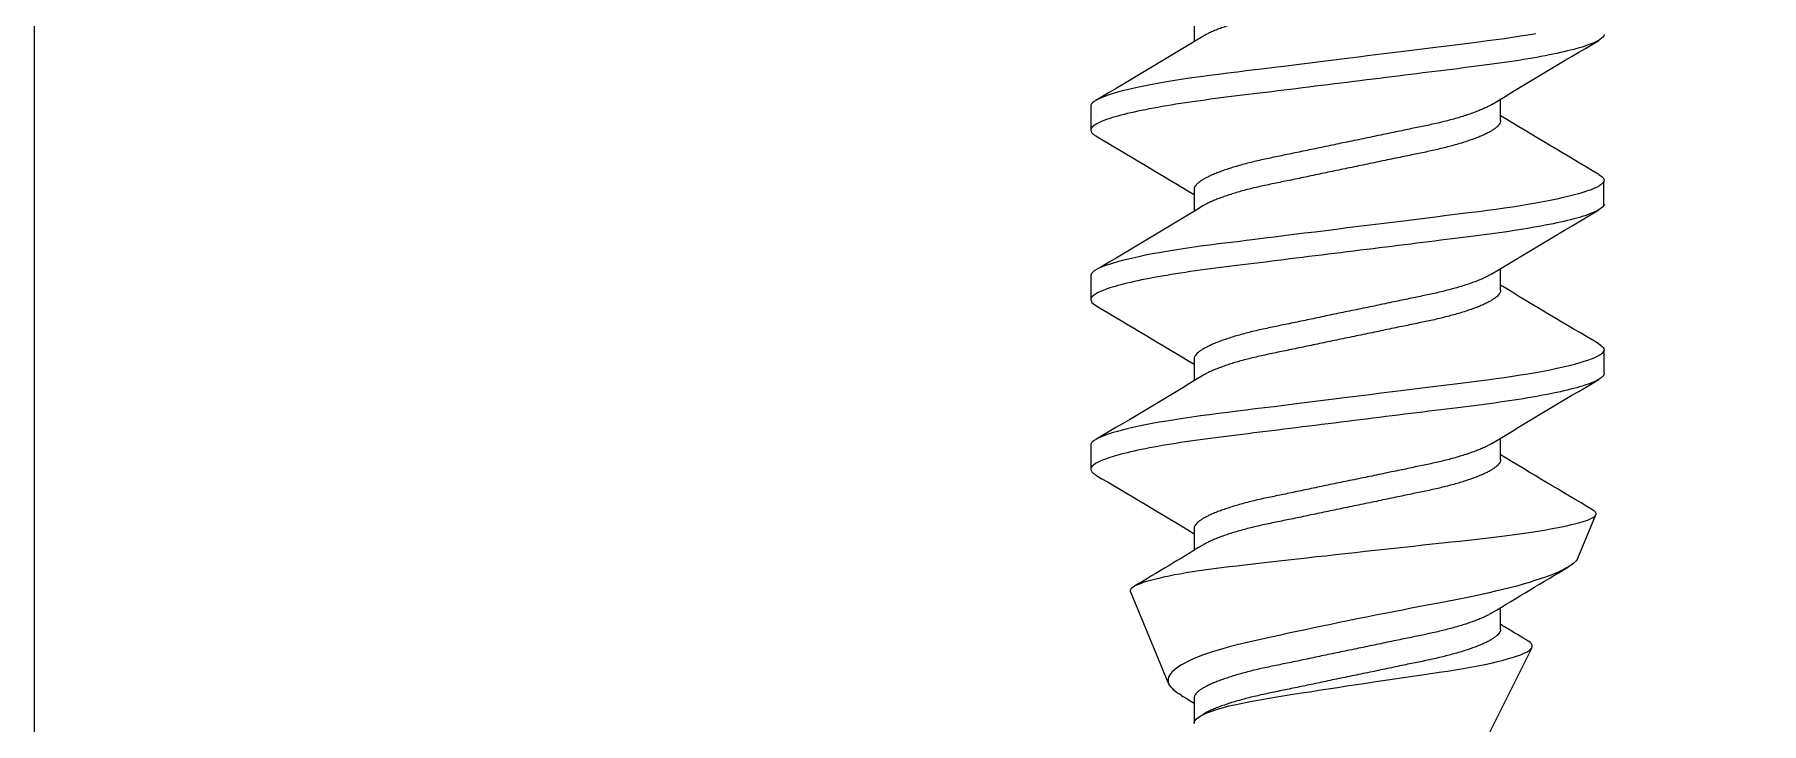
# Model space of a CAD drawing. Header units: inches. Extents: x 129892 to 140765, y 18172 to 24435.
# Drawn here: x 133933.89 to 133948.36, y 22518.6 to 22524.37 of the extents above; entities that cross this region are included whole.
import ezdxf

# ---------------------------------------------------------------- set-up
doc = ezdxf.new("R2010")
doc.units = ezdxf.units.IN
doc.header["$MEASUREMENT"] = 0

# ---------------------------------------------------------------- blocks, each defined once
blk = doc.blocks.new('A$C105D4D3B')
at = {"color": 251, "linetype": 'Continuous', "lineweight": 15}
for p, q in [((5.338, 8.238), (5.338, 8.058)), ((2.769, 7.398), (2.769, 7.578)), ((6.204, 7.518), (6.204, 7.318)), ((1.905, 6.688), (1.905, 6.888)), ((5.338, 6.818), (5.338, 6.638)), ((2.769, 5.978), (2.769, 6.158)), ((6.204, 6.098), (6.204, 5.898)), ((1.903, 5.278), (1.903, 5.478)), ((5.338, 5.398), (5.338, 5.218)), ((2.769, 4.558), (2.769, 4.738)), ((6.204, 4.678), (6.204, 4.478)), ((2.122, 3.731), (1.971, 4.096)), ((5.338, 3.978), (5.338, 3.797)), ((5.87, 3.451), (5.551, 2.68)), ((2.769, 3.138), (2.769, 3.318)), ((4.003, 0), (2.505, 2.985)), ((5.338, 2.558), (5.338, 2.348))]:
    blk.add_line(p, q, dxfattribs=at)
for points in [[(2.475, 8.125), (2.54, 8.114), (2.604, 8.104), (2.671, 8.093), (2.738, 8.083), (2.808, 8.073), (2.879, 8.064), (2.951, 8.054), (3.038, 8.044), (3.128, 8.032), (3.221, 8.021), (3.316, 8.009), (3.404, 7.998), (3.493, 7.987), (3.584, 7.976), (3.676, 7.964), (3.77, 7.953), (3.864, 7.941), (3.959, 7.929), (4.054, 7.918), (4.144, 7.906), (4.234, 7.895), (4.324, 7.884), (4.413, 7.873), (4.501, 7.862), (4.587, 7.851), (4.668, 7.841), (4.747, 7.832), (4.825, 7.822), (4.901, 7.813), (4.975, 7.803), (5.056, 7.793), (5.134, 7.784), (5.21, 7.774), (5.285, 7.764), (5.358, 7.754), (5.43, 7.743), (5.5, 7.732), (5.567, 7.721), (5.629, 7.71), (5.689, 7.7), (5.746, 7.689), (5.8, 7.677), (5.851, 7.666), (5.899, 7.655), (5.941, 7.645), (5.98, 7.634), (6.017, 7.624), (6.05, 7.613), (6.08, 7.603), (6.109, 7.591), (6.135, 7.58), (6.156, 7.569), (6.174, 7.558), (6.187, 7.548), (6.197, 7.537), (6.202, 7.527), (6.204, 7.518), (6.204, 7.518)], [(1.947, 6.946), (1.934, 6.938), (1.92, 6.928), (1.911, 6.917), (1.905, 6.907), (1.903, 6.898), (1.905, 6.888), (1.91, 6.879), (1.919, 6.869), (1.931, 6.859), (1.947, 6.849), (1.966, 6.838), (1.988, 6.828), (2.012, 6.818), (2.041, 6.808), (2.072, 6.798), (2.106, 6.787), (2.149, 6.775), (2.194, 6.764), (2.244, 6.752), (2.297, 6.74), (2.353, 6.728), (2.413, 6.717), (2.475, 6.705), (2.54, 6.694), (2.604, 6.684), (2.671, 6.673), (2.738, 6.663), (2.808, 6.653), (2.879, 6.644), (2.951, 6.634), (3.038, 6.624), (3.128, 6.612), (3.221, 6.601), (3.316, 6.589), (3.404, 6.578), (3.493, 6.567), (3.584, 6.556), (3.676, 6.544), (3.77, 6.533), (3.864, 6.521), (3.959, 6.509), (4.054, 6.498), (4.144, 6.486), (4.234, 6.475), (4.324, 6.464), (4.413, 6.453), (4.501, 6.442), (4.587, 6.431), (4.668, 6.421), (4.747, 6.412), (4.825, 6.402), (4.901, 6.393), (4.975, 6.383), (5.056, 6.373), (5.134, 6.364), (5.21, 6.354), (5.285, 6.344), (5.358, 6.334), (5.43, 6.323), (5.5, 6.312), (5.567, 6.301), (5.629, 6.29), (5.689, 6.28), (5.746, 6.269), (5.8, 6.257), (5.851, 6.246), (5.899, 6.235), (5.941, 6.225), (5.98, 6.214), (6.017, 6.204), (6.05, 6.193), (6.08, 6.183), (6.109, 6.171), (6.135, 6.16), (6.156, 6.149), (6.174, 6.138), (6.187, 6.128), (6.197, 6.117), (6.202, 6.107), (6.204, 6.098), (6.204, 6.098)], [(1.947, 5.526), (1.934, 5.518), (1.92, 5.508), (1.911, 5.497), (1.905, 5.487), (1.903, 5.478), (1.905, 5.468), (1.91, 5.459), (1.919, 5.449), (1.931, 5.439), (1.947, 5.429), (1.966, 5.418), (1.988, 5.408), (2.012, 5.398), (2.041, 5.388), (2.072, 5.378), (2.106, 5.367), (2.149, 5.355), (2.194, 5.344), (2.244, 5.332), (2.297, 5.32), (2.353, 5.308), (2.413, 5.297), (2.475, 5.285), (2.54, 5.274), (2.604, 5.264), (2.671, 5.253), (2.738, 5.243), (2.808, 5.233), (2.879, 5.224), (2.951, 5.214), (3.038, 5.204), (3.128, 5.192), (3.221, 5.181), (3.316, 5.169), (3.404, 5.158), (3.493, 5.147), (3.584, 5.136), (3.676, 5.124), (3.77, 5.113), (3.864, 5.101), (3.959, 5.089), (4.054, 5.078), (4.144, 5.066), (4.234, 5.055), (4.324, 5.044), (4.413, 5.033), (4.501, 5.022), (4.587, 5.011), (4.668, 5.001), (4.747, 4.992), (4.825, 4.982), (4.901, 4.973), (4.975, 4.963), (5.056, 4.953), (5.134, 4.944), (5.21, 4.934), (5.285, 4.924), (5.358, 4.914), (5.43, 4.903), (5.5, 4.892), (5.567, 4.881), (5.629, 4.87), (5.689, 4.86), (5.746, 4.849), (5.8, 4.837), (5.851, 4.826), (5.899, 4.815), (5.941, 4.805), (5.98, 4.794), (6.017, 4.784), (6.05, 4.773), (6.08, 4.763), (6.109, 4.751), (6.135, 4.74), (6.156, 4.729), (6.174, 4.718), (6.187, 4.708), (6.197, 4.697), (6.202, 4.687), (6.204, 4.678), (6.204, 4.678)], [(5.87, 3.451), (5.871, 3.46), (5.868, 3.47), (5.861, 3.48), (5.848, 3.491), (5.831, 3.502), (5.808, 3.512), (5.787, 3.521), (5.762, 3.53), (5.734, 3.539), (5.704, 3.548), (5.669, 3.557), (5.631, 3.566), (5.591, 3.576), (5.547, 3.585), (5.502, 3.594), (5.454, 3.602), (5.403, 3.611), (5.35, 3.62), (5.294, 3.628), (5.235, 3.637), (5.173, 3.645), (5.109, 3.654), (5.046, 3.661), (4.98, 3.669), (4.913, 3.677), (4.844, 3.685), (4.773, 3.693), (4.7, 3.701), (4.625, 3.71), (4.549, 3.718), (4.472, 3.727), (4.394, 3.736), (4.315, 3.745), (4.235, 3.753), (4.153, 3.763), (4.071, 3.772), (3.988, 3.781), (3.905, 3.79), (3.823, 3.799), (3.743, 3.808), (3.662, 3.816), (3.581, 3.825), (3.5, 3.834), (3.419, 3.843), (3.339, 3.851), (3.26, 3.86), (3.185, 3.868), (3.111, 3.875), (3.038, 3.883), (2.967, 3.891), (2.896, 3.899), (2.827, 3.907), (2.76, 3.916), (2.695, 3.924), (2.632, 3.933), (2.571, 3.941), (2.513, 3.95), (2.457, 3.959), (2.403, 3.968), (2.351, 3.977), (2.303, 3.986), (2.257, 3.995), (2.215, 4.004), (2.176, 4.013), (2.14, 4.022), (2.107, 4.031), (2.078, 4.039), (2.051, 4.048), (2.028, 4.057), (2.009, 4.066), (1.994, 4.074), (1.983, 4.082), (1.975, 4.09), (1.97, 4.097), (1.969, 4.105), (1.972, 4.113), (1.978, 4.122), (1.988, 4.13), (1.999, 4.137)], [(2.122, 3.732), (2.127, 3.721), (2.138, 3.707), (2.152, 3.693), (2.171, 3.678), (2.192, 3.664), (2.216, 3.65), (2.244, 3.635), (2.276, 3.62), (2.311, 3.605), (2.35, 3.59), (2.392, 3.574), (2.437, 3.558), (2.482, 3.544), (2.53, 3.529), (2.581, 3.514), (2.634, 3.499), (2.691, 3.484), (2.75, 3.47), (2.812, 3.455), (2.876, 3.44), (2.94, 3.426), (3.006, 3.412), (3.074, 3.398), (3.144, 3.384), (3.216, 3.37), (3.291, 3.356), (3.367, 3.342), (3.445, 3.327), (3.518, 3.313), (3.591, 3.298), (3.665, 3.284), (3.74, 3.269), (3.817, 3.254), (3.894, 3.238), (3.972, 3.223), (4.05, 3.207), (4.121, 3.192), (4.192, 3.177), (4.264, 3.163), (4.334, 3.148), (4.405, 3.133), (4.476, 3.118), (4.546, 3.103), (4.614, 3.088), (4.68, 3.074), (4.743, 3.06), (4.806, 3.046), (4.868, 3.032), (4.928, 3.018), (4.987, 3.004), (5.044, 2.989), (5.098, 2.974), (5.146, 2.96), (5.191, 2.946), (5.234, 2.931), (5.275, 2.916), (5.315, 2.901), (5.351, 2.885), (5.385, 2.87), (5.416, 2.854), (5.442, 2.839), (5.466, 2.824), (5.487, 2.809), (5.505, 2.795), (5.521, 2.779), (5.534, 2.764), (5.544, 2.749), (5.551, 2.735), (5.555, 2.721), (5.556, 2.707), (5.555, 2.693), (5.551, 2.68)], [(5.337, 2.348), (5.336, 2.359), (5.331, 2.371), (5.321, 2.383), (5.307, 2.396), (5.287, 2.408), (5.264, 2.421), (5.237, 2.433), (5.207, 2.445), (5.173, 2.457), (5.134, 2.469), (5.092, 2.482), (5.046, 2.494), (4.998, 2.505), (4.947, 2.516), (4.892, 2.527), (4.834, 2.538), (4.772, 2.549), (4.708, 2.56), (4.644, 2.57), (4.578, 2.581), (4.51, 2.592), (4.439, 2.603), (4.366, 2.614), (4.292, 2.626), (4.215, 2.638), (4.137, 2.65), (4.058, 2.662), (3.977, 2.674), (3.896, 2.686), (3.815, 2.698), (3.737, 2.71), (3.659, 2.721), (3.582, 2.733), (3.504, 2.744), (3.428, 2.755), (3.353, 2.766), (3.283, 2.776), (3.215, 2.786), (3.149, 2.797), (3.083, 2.808), (3.021, 2.819), (2.961, 2.831), (2.903, 2.842), (2.848, 2.854), (2.796, 2.866), (2.747, 2.879), (2.703, 2.891), (2.662, 2.903), (2.627, 2.915), (2.595, 2.926), (2.569, 2.938), (2.546, 2.949), (2.528, 2.961), (2.515, 2.972), (2.507, 2.982), (2.504, 2.992), (2.505, 3.003), (2.51, 3.014), (2.521, 3.025), (2.536, 3.036), (2.543, 3.04)], [(2.543, 3.041), (2.556, 3.048), (2.581, 3.063), (2.605, 3.078), (2.628, 3.092), (2.649, 3.104), (2.673, 3.119), (2.683, 3.125), (2.695, 3.132), (2.707, 3.139), (2.72, 3.147), (2.732, 3.155), (2.742, 3.161), (2.748, 3.164), (2.753, 3.167), (2.76, 3.172), (2.77, 3.178), (2.769, 3.177)]]:
    blk.add_lwpolyline(points, dxfattribs=at)
for centre, radius, start, end in [((-30.887, -47.865), 64.858, 58.66434, 59.58679), ((38.358, 62.436), 63.619, 238.65536, 239.59576), ((-33.076, 66.57), 69.149, 300.4299, 301.22378), ((41.603, -53.058), 69.967, 120.43448, 121.21919), ((38.358, 61.016), 63.619, 238.65536, 239.59576), ((-30.887, -49.285), 64.858, 58.66434, 59.58679), ((-33.489, 65.842), 69.954, 300.43451, 301.21926), ((41.603, -54.478), 69.967, 120.43448, 121.21919), ((-31.034, -50.951), 65.145, 58.66637, 59.58475), ((39.14, 60.903), 65.142, 238.66632, 239.58486), ((-32.652, 63.031), 68.331, 300.47088, 301.22386), ((41.603, -55.898), 69.967, 120.43448, 121.21919), ((31.825, 47.347), 50.972, 238.5953, 239.3464), ((-25.041, -42.422), 53.531, 58.6077, 59.4082), ((5.323, 2.821), 0.267, 297.0372, 328.292), ((25.029, -29.83), 37.87, 121.1414, 121.3298)]:
    blk.add_arc(centre, radius, start, end, dxfattribs=at)
for points, knots in [([(2.769, 8.818), (2.77, 8.813), (2.771, 8.805), (2.776, 8.792), (2.785, 8.779), (2.799, 8.765), (2.816, 8.751), (2.837, 8.737), (2.861, 8.722), (2.891, 8.707), (2.924, 8.691), (2.962, 8.676), (3.004, 8.66), (3.049, 8.644), (3.098, 8.629), (3.148, 8.614), (3.201, 8.6), (3.254, 8.586), (3.31, 8.573), (3.367, 8.56), (3.425, 8.548), (3.486, 8.536), (3.549, 8.523), (3.614, 8.509), (3.683, 8.495), (3.755, 8.48), (3.828, 8.464), (3.903, 8.449), (3.978, 8.433), (4.053, 8.418), (4.126, 8.403), (4.198, 8.388), (4.269, 8.373), (4.339, 8.358), (4.408, 8.344), (4.475, 8.33), (4.541, 8.316), (4.605, 8.303), (4.668, 8.29), (4.73, 8.277), (4.79, 8.264), (4.848, 8.25), (4.904, 8.236), (4.958, 8.221), (5.008, 8.207), (5.054, 8.192), (5.098, 8.177), (5.138, 8.162), (5.175, 8.147), (5.209, 8.132), (5.238, 8.117), (5.257, 8.107), (5.264, 8.102), (5.265, 8.102)], [0, 0, 0, 0, 0.018809, 0.037876, 0.057178, 0.076688, 0.096379, 0.116219, 0.136178, 0.156223, 0.177278, 0.198351, 0.219402, 0.240393, 0.261284, 0.282037, 0.301688, 0.321151, 0.340399, 0.359407, 0.378167, 0.39704, 0.416165, 0.435519, 0.45601, 0.47669, 0.497523, 0.518473, 0.539501, 0.560569, 0.58068, 0.600757, 0.620765, 0.640672, 0.660445, 0.680053, 0.699467, 0.718661, 0.738503, 0.758141, 0.77801, 0.798146, 0.81852, 0.839101, 0.858909, 0.878842, 0.89887, 0.918958, 0.939072, 0.959178, 0.979242, 0.999229, 1, 1, 1, 1]), ([(1.903, 8.118), (1.903, 8.089), (1.956, 8.055), (2.174, 7.985), (2.339, 7.948), (2.641, 7.897), (2.75, 7.881), (2.977, 7.851), (3.095, 7.836), (3.479, 7.789), (3.766, 7.753), (4.342, 7.682), (4.629, 7.646), (5.012, 7.599), (5.13, 7.585), (5.358, 7.554), (5.467, 7.538), (5.768, 7.487), (5.934, 7.451), (6.152, 7.38), (6.204, 7.346), (6.204, 7.318)], [0, 0, 0, 0, 0.125, 0.125, 0.25, 0.25, 0.3125, 0.3125, 0.375, 0.375, 0.5, 0.5, 0.625, 0.625, 0.6875, 0.6875, 0.75, 0.75, 0.875, 0.875, 1, 1, 1, 1]), ([(2.843, 7.533), (2.849, 7.529), (2.863, 7.521), (2.891, 7.507), (2.924, 7.491), (2.962, 7.476), (3.004, 7.46), (3.049, 7.444), (3.098, 7.429), (3.148, 7.414), (3.201, 7.4), (3.254, 7.386), (3.31, 7.373), (3.367, 7.36), (3.425, 7.348), (3.486, 7.336), (3.549, 7.323), (3.614, 7.309), (3.683, 7.295), (3.755, 7.28), (3.828, 7.264), (3.903, 7.249), (3.978, 7.233), (4.053, 7.218), (4.126, 7.203), (4.198, 7.188), (4.269, 7.173), (4.339, 7.158), (4.408, 7.144), (4.475, 7.13), (4.541, 7.116), (4.605, 7.103), (4.668, 7.09), (4.73, 7.077), (4.79, 7.064), (4.848, 7.05), (4.904, 7.036), (4.958, 7.021), (5.008, 7.007), (5.054, 6.992), (5.098, 6.977), (5.138, 6.962), (5.175, 6.947), (5.209, 6.932), (5.238, 6.917), (5.265, 6.903), (5.288, 6.888), (5.306, 6.873), (5.321, 6.858), (5.331, 6.844), (5.337, 6.831), (5.338, 6.822), (5.338, 6.818)], [0, 0, 0, 0, 0.015022, 0.035067, 0.056123, 0.077196, 0.098247, 0.119238, 0.140129, 0.160884, 0.180534, 0.199997, 0.219246, 0.238254, 0.257015, 0.275888, 0.295014, 0.314368, 0.334859, 0.35554, 0.376373, 0.397323, 0.418352, 0.43942, 0.459532, 0.479609, 0.499618, 0.519525, 0.539298, 0.558906, 0.578321, 0.597515, 0.617358, 0.636996, 0.656865, 0.677001, 0.697376, 0.717957, 0.737765, 0.757699, 0.777727, 0.797816, 0.81793, 0.838037, 0.858101, 0.878088, 0.898909, 0.919573, 0.940046, 0.960295, 0.980289, 1, 1, 1, 1]), ([(2.769, 7.398), (2.77, 7.393), (2.771, 7.385), (2.776, 7.372), (2.785, 7.359), (2.799, 7.345), (2.816, 7.331), (2.837, 7.317), (2.861, 7.302), (2.891, 7.287), (2.924, 7.271), (2.962, 7.256), (3.004, 7.24), (3.049, 7.224), (3.098, 7.209), (3.148, 7.194), (3.201, 7.18), (3.254, 7.166), (3.31, 7.153), (3.367, 7.14), (3.425, 7.128), (3.486, 7.116), (3.549, 7.102), (3.614, 7.089), (3.683, 7.075), (3.755, 7.06), (3.828, 7.044), (3.903, 7.029), (3.978, 7.013), (4.053, 6.998), (4.126, 6.983), (4.198, 6.968), (4.269, 6.953), (4.339, 6.938), (4.408, 6.924), (4.475, 6.91), (4.541, 6.896), (4.605, 6.883), (4.668, 6.87), (4.73, 6.857), (4.79, 6.844), (4.848, 6.83), (4.904, 6.816), (4.958, 6.801), (5.008, 6.787), (5.054, 6.772), (5.098, 6.757), (5.138, 6.742), (5.175, 6.727), (5.209, 6.712), (5.238, 6.697), (5.257, 6.687), (5.264, 6.682), (5.265, 6.682)], [0, 0, 0, 0, 0.018809, 0.037876, 0.057178, 0.076688, 0.096379, 0.116219, 0.136178, 0.156223, 0.177278, 0.198351, 0.219402, 0.240393, 0.261284, 0.282037, 0.301688, 0.321151, 0.340399, 0.359407, 0.378167, 0.39704, 0.416165, 0.435519, 0.45601, 0.47669, 0.497523, 0.518473, 0.539501, 0.560569, 0.58068, 0.600757, 0.620765, 0.640672, 0.660445, 0.680053, 0.699467, 0.718661, 0.738503, 0.758141, 0.77801, 0.798146, 0.81852, 0.839101, 0.858909, 0.878842, 0.89887, 0.918958, 0.939072, 0.959178, 0.979242, 0.999229, 1, 1, 1, 1]), ([(1.903, 6.698), (1.903, 6.669), (1.956, 6.635), (2.174, 6.565), (2.339, 6.528), (2.641, 6.477), (2.75, 6.461), (2.977, 6.431), (3.095, 6.416), (3.479, 6.369), (3.766, 6.333), (4.342, 6.262), (4.629, 6.226), (5.012, 6.179), (5.13, 6.165), (5.358, 6.134), (5.467, 6.118), (5.768, 6.067), (5.934, 6.031), (6.152, 5.96), (6.204, 5.926), (6.204, 5.898)], [0, 0, 0, 0, 0.125, 0.125, 0.25, 0.25, 0.3125, 0.3125, 0.375, 0.375, 0.5, 0.5, 0.625, 0.625, 0.6875, 0.6875, 0.75, 0.75, 0.875, 0.875, 1, 1, 1, 1]), ([(2.843, 6.113), (2.849, 6.109), (2.863, 6.101), (2.891, 6.087), (2.924, 6.071), (2.962, 6.056), (3.004, 6.04), (3.049, 6.024), (3.098, 6.009), (3.148, 5.994), (3.201, 5.98), (3.254, 5.966), (3.31, 5.953), (3.367, 5.94), (3.425, 5.928), (3.486, 5.916), (3.549, 5.902), (3.614, 5.889), (3.683, 5.875), (3.755, 5.86), (3.828, 5.844), (3.903, 5.829), (3.978, 5.813), (4.053, 5.798), (4.126, 5.783), (4.198, 5.768), (4.269, 5.753), (4.339, 5.738), (4.408, 5.724), (4.475, 5.71), (4.541, 5.696), (4.605, 5.683), (4.668, 5.67), (4.73, 5.657), (4.79, 5.644), (4.848, 5.63), (4.904, 5.616), (4.958, 5.601), (5.008, 5.587), (5.054, 5.572), (5.098, 5.557), (5.138, 5.542), (5.175, 5.527), (5.209, 5.512), (5.238, 5.497), (5.265, 5.483), (5.288, 5.468), (5.306, 5.453), (5.321, 5.438), (5.331, 5.424), (5.337, 5.411), (5.338, 5.402), (5.338, 5.398)], [0, 0, 0, 0, 0.015022, 0.035067, 0.056123, 0.077196, 0.098247, 0.119238, 0.140129, 0.160884, 0.180534, 0.199997, 0.219246, 0.238254, 0.257015, 0.275888, 0.295014, 0.314368, 0.334859, 0.35554, 0.376373, 0.397323, 0.418352, 0.43942, 0.459532, 0.479609, 0.499618, 0.519525, 0.539298, 0.558906, 0.578321, 0.597515, 0.617358, 0.636996, 0.656865, 0.677001, 0.697376, 0.717957, 0.737765, 0.757699, 0.777727, 0.797816, 0.81793, 0.838037, 0.858101, 0.878088, 0.898909, 0.919573, 0.940046, 0.960295, 0.980289, 1, 1, 1, 1]), ([(2.769, 5.978), (2.77, 5.973), (2.771, 5.965), (2.776, 5.952), (2.785, 5.939), (2.799, 5.925), (2.816, 5.911), (2.837, 5.897), (2.861, 5.882), (2.891, 5.867), (2.924, 5.851), (2.962, 5.836), (3.004, 5.82), (3.049, 5.804), (3.098, 5.789), (3.148, 5.774), (3.201, 5.76), (3.254, 5.746), (3.31, 5.733), (3.367, 5.72), (3.425, 5.708), (3.486, 5.696), (3.549, 5.682), (3.614, 5.669), (3.683, 5.655), (3.755, 5.64), (3.828, 5.624), (3.903, 5.609), (3.978, 5.593), (4.053, 5.578), (4.126, 5.563), (4.198, 5.548), (4.269, 5.533), (4.339, 5.518), (4.408, 5.504), (4.475, 5.49), (4.541, 5.476), (4.605, 5.463), (4.668, 5.45), (4.73, 5.437), (4.79, 5.424), (4.848, 5.41), (4.904, 5.396), (4.958, 5.381), (5.008, 5.367), (5.054, 5.352), (5.098, 5.337), (5.138, 5.322), (5.175, 5.307), (5.209, 5.292), (5.238, 5.277), (5.257, 5.267), (5.264, 5.262), (5.265, 5.262)], [0, 0, 0, 0, 0.018809, 0.037877, 0.057179, 0.076689, 0.096379, 0.11622, 0.136179, 0.156224, 0.177279, 0.198352, 0.219403, 0.240394, 0.261285, 0.282039, 0.301689, 0.321152, 0.340401, 0.359409, 0.378169, 0.397041, 0.416167, 0.435521, 0.456012, 0.476692, 0.497525, 0.518475, 0.539504, 0.560572, 0.580683, 0.60076, 0.620768, 0.640675, 0.660448, 0.680056, 0.699471, 0.718664, 0.738507, 0.758145, 0.778013, 0.798149, 0.818524, 0.839105, 0.858913, 0.878847, 0.898874, 0.918963, 0.939077, 0.959183, 0.979247, 0.999234, 1, 1, 1, 1]), ([(1.903, 5.278), (1.903, 5.249), (1.956, 5.215), (2.174, 5.145), (2.339, 5.108), (2.641, 5.057), (2.75, 5.041), (2.977, 5.011), (3.095, 4.996), (3.479, 4.949), (3.766, 4.913), (4.342, 4.842), (4.629, 4.806), (5.012, 4.759), (5.13, 4.745), (5.358, 4.714), (5.467, 4.698), (5.768, 4.647), (5.934, 4.611), (6.152, 4.54), (6.204, 4.506), (6.204, 4.478)], [0, 0, 0, 0, 0.125, 0.125, 0.25, 0.25, 0.3125, 0.3125, 0.375, 0.375, 0.5, 0.5, 0.625, 0.625, 0.6875, 0.6875, 0.75, 0.75, 0.875, 0.875, 1, 1, 1, 1]), ([(2.843, 4.693), (2.849, 4.689), (2.863, 4.681), (2.891, 4.667), (2.924, 4.651), (2.962, 4.636), (3.004, 4.62), (3.049, 4.604), (3.098, 4.589), (3.148, 4.574), (3.201, 4.56), (3.254, 4.546), (3.31, 4.533), (3.367, 4.52), (3.425, 4.508), (3.486, 4.496), (3.549, 4.482), (3.614, 4.469), (3.683, 4.455), (3.755, 4.44), (3.828, 4.424), (3.903, 4.409), (3.978, 4.393), (4.053, 4.378), (4.126, 4.363), (4.198, 4.348), (4.269, 4.333), (4.339, 4.318), (4.408, 4.304), (4.475, 4.29), (4.541, 4.276), (4.605, 4.263), (4.668, 4.25), (4.73, 4.237), (4.79, 4.224), (4.848, 4.21), (4.904, 4.196), (4.958, 4.181), (5.008, 4.167), (5.054, 4.152), (5.098, 4.137), (5.138, 4.122), (5.175, 4.107), (5.209, 4.092), (5.238, 4.077), (5.265, 4.063), (5.288, 4.048), (5.306, 4.033), (5.321, 4.018), (5.331, 4.004), (5.337, 3.991), (5.338, 3.982), (5.338, 3.978)], [0, 0, 0, 0, 0.015022, 0.035068, 0.056123, 0.077196, 0.098248, 0.119238, 0.14013, 0.160884, 0.180534, 0.199998, 0.219246, 0.238255, 0.257015, 0.275888, 0.295014, 0.314368, 0.33486, 0.35554, 0.376373, 0.397323, 0.418352, 0.439421, 0.459532, 0.479609, 0.499618, 0.519525, 0.539298, 0.558906, 0.578321, 0.597515, 0.617358, 0.636996, 0.656865, 0.677001, 0.697376, 0.717957, 0.737765, 0.757699, 0.777727, 0.797816, 0.81793, 0.838037, 0.858101, 0.878088, 0.898909, 0.919574, 0.940046, 0.960295, 0.980289, 1, 1, 1, 1]), ([(2.769, 4.558), (2.77, 4.553), (2.771, 4.545), (2.776, 4.532), (2.785, 4.519), (2.799, 4.505), (2.816, 4.491), (2.837, 4.477), (2.861, 4.462), (2.891, 4.447), (2.924, 4.431), (2.962, 4.416), (3.004, 4.4), (3.049, 4.384), (3.098, 4.369), (3.148, 4.354), (3.201, 4.34), (3.254, 4.326), (3.31, 4.313), (3.367, 4.3), (3.425, 4.288), (3.486, 4.276), (3.549, 4.262), (3.614, 4.249), (3.683, 4.235), (3.755, 4.22), (3.828, 4.204), (3.903, 4.189), (3.978, 4.173), (4.053, 4.158), (4.126, 4.143), (4.198, 4.128), (4.269, 4.113), (4.339, 4.098), (4.408, 4.084), (4.475, 4.07), (4.541, 4.056), (4.605, 4.043), (4.668, 4.03), (4.73, 4.017), (4.79, 4.004), (4.848, 3.99), (4.904, 3.976), (4.958, 3.961), (5.008, 3.947), (5.054, 3.932), (5.098, 3.917), (5.138, 3.902), (5.175, 3.887), (5.209, 3.872), (5.238, 3.857), (5.257, 3.847), (5.264, 3.842), (5.265, 3.842)], [0, 0, 0, 0, 0.018809, 0.037877, 0.057179, 0.076689, 0.096379, 0.11622, 0.136179, 0.156224, 0.177279, 0.198352, 0.219403, 0.240394, 0.261285, 0.282039, 0.301689, 0.321152, 0.340401, 0.359409, 0.378169, 0.397041, 0.416167, 0.435521, 0.456012, 0.476692, 0.497525, 0.518475, 0.539504, 0.560572, 0.580683, 0.60076, 0.620768, 0.640675, 0.660448, 0.680056, 0.699471, 0.718664, 0.738507, 0.758145, 0.778013, 0.79815, 0.818524, 0.839105, 0.858913, 0.878847, 0.898874, 0.918963, 0.939077, 0.959183, 0.979247, 0.999234, 1, 1, 1, 1]), ([(2.769, 4.558), (2.77, 4.553), (2.771, 4.545), (2.776, 4.532), (2.785, 4.519), (2.799, 4.505), (2.816, 4.491), (2.837, 4.477), (2.861, 4.462), (2.891, 4.447), (2.924, 4.431), (2.962, 4.416), (3.004, 4.4), (3.049, 4.384), (3.098, 4.369), (3.148, 4.354), (3.201, 4.34), (3.254, 4.326), (3.31, 4.313), (3.367, 4.3), (3.425, 4.288), (3.486, 4.276), (3.549, 4.262), (3.614, 4.249), (3.683, 4.235), (3.755, 4.22), (3.828, 4.204), (3.903, 4.189), (3.978, 4.173), (4.053, 4.158), (4.126, 4.143), (4.198, 4.128), (4.269, 4.113), (4.339, 4.098), (4.408, 4.084), (4.475, 4.07), (4.541, 4.056), (4.605, 4.043), (4.668, 4.03), (4.73, 4.017), (4.79, 4.004), (4.848, 3.99), (4.904, 3.976), (4.958, 3.961), (5.008, 3.947), (5.054, 3.932), (5.098, 3.917), (5.138, 3.902), (5.175, 3.887), (5.209, 3.872), (5.238, 3.857), (5.257, 3.847), (5.264, 3.842), (5.265, 3.842)], [0, 0, 0, 0, 0.018809, 0.037877, 0.057179, 0.076689, 0.096379, 0.11622, 0.136179, 0.156224, 0.177279, 0.198352, 0.219403, 0.240394, 0.261285, 0.282039, 0.301689, 0.321152, 0.340401, 0.359409, 0.378169, 0.397041, 0.416167, 0.435521, 0.456012, 0.476692, 0.497525, 0.518475, 0.539504, 0.560572, 0.580683, 0.60076, 0.620768, 0.640675, 0.660448, 0.680056, 0.699471, 0.718664, 0.738507, 0.758145, 0.778013, 0.798149, 0.818524, 0.839105, 0.858913, 0.878847, 0.898874, 0.918963, 0.939077, 0.959183, 0.979247, 0.999234, 1, 1, 1, 1]), ([(2.843, 3.273), (2.849, 3.269), (2.863, 3.261), (2.891, 3.247), (2.924, 3.231), (2.962, 3.216), (3.004, 3.2), (3.049, 3.184), (3.098, 3.169), (3.148, 3.154), (3.201, 3.14), (3.254, 3.126), (3.31, 3.113), (3.367, 3.1), (3.425, 3.088), (3.486, 3.076), (3.549, 3.062), (3.614, 3.049), (3.683, 3.035), (3.755, 3.02), (3.828, 3.004), (3.903, 2.989), (3.978, 2.973), (4.053, 2.958), (4.126, 2.943), (4.198, 2.928), (4.269, 2.913), (4.339, 2.898), (4.408, 2.884), (4.475, 2.87), (4.541, 2.856), (4.605, 2.843), (4.668, 2.83), (4.73, 2.817), (4.79, 2.804), (4.848, 2.79), (4.904, 2.776), (4.958, 2.761), (5.008, 2.747), (5.054, 2.732), (5.098, 2.717), (5.138, 2.702), (5.175, 2.687), (5.209, 2.672), (5.238, 2.657), (5.265, 2.643), (5.288, 2.628), (5.306, 2.613), (5.321, 2.598), (5.331, 2.584), (5.337, 2.571), (5.338, 2.562), (5.338, 2.558)], [0, 0, 0, 0, 0.015022, 0.035068, 0.056123, 0.077196, 0.098248, 0.119238, 0.14013, 0.160884, 0.180534, 0.199998, 0.219246, 0.238255, 0.257015, 0.275888, 0.295014, 0.314368, 0.33486, 0.35554, 0.376373, 0.397324, 0.418352, 0.439421, 0.459532, 0.479609, 0.499618, 0.519525, 0.539298, 0.558906, 0.578321, 0.597515, 0.617358, 0.636996, 0.656865, 0.677001, 0.697376, 0.717957, 0.737765, 0.757699, 0.777727, 0.797816, 0.81793, 0.838037, 0.858101, 0.878088, 0.898909, 0.919574, 0.940046, 0.960295, 0.980289, 1, 1, 1, 1]), ([(2.769, 3.138), (2.77, 3.133), (2.771, 3.125), (2.776, 3.112), (2.785, 3.099), (2.799, 3.085), (2.816, 3.071), (2.837, 3.057), (2.861, 3.042), (2.891, 3.027), (2.924, 3.011), (2.962, 2.996), (3.004, 2.98), (3.049, 2.964), (3.098, 2.949), (3.148, 2.934), (3.201, 2.92), (3.254, 2.906), (3.31, 2.893), (3.367, 2.88), (3.425, 2.868), (3.486, 2.856), (3.549, 2.843), (3.614, 2.829), (3.683, 2.815), (3.755, 2.8), (3.828, 2.784), (3.903, 2.769), (3.978, 2.753), (4.053, 2.738), (4.126, 2.723), (4.198, 2.708), (4.269, 2.693), (4.339, 2.678), (4.408, 2.664), (4.475, 2.65), (4.541, 2.636), (4.605, 2.623), (4.668, 2.61), (4.73, 2.597), (4.79, 2.584), (4.848, 2.57), (4.904, 2.556), (4.959, 2.541), (5.011, 2.526), (5.061, 2.51), (5.108, 2.494), (5.15, 2.478), (5.189, 2.462), (5.223, 2.445), (5.248, 2.432), (5.26, 2.425), (5.264, 2.422)], [0, 0, 0, 0, 0.018809, 0.037877, 0.057179, 0.07669, 0.096381, 0.116222, 0.136181, 0.156227, 0.177282, 0.198355, 0.219407, 0.240398, 0.261289, 0.282043, 0.301694, 0.321157, 0.340406, 0.359414, 0.378175, 0.397048, 0.416174, 0.435528, 0.45602, 0.4767, 0.497533, 0.518484, 0.539512, 0.560581, 0.580692, 0.600769, 0.620778, 0.640685, 0.660458, 0.680067, 0.699482, 0.718676, 0.738519, 0.758157, 0.778026, 0.798162, 0.818537, 0.839118, 0.860474, 0.881973, 0.903575, 0.925239, 0.94692, 0.968576, 0.990164, 1, 1, 1, 1])]:
    blk.add_open_spline(points, degree=3, knots=knots, dxfattribs=at)
for points in [[(6.204, 7.318), (6.204, 7.302), (6.19, 7.286), (6.161, 7.269)], [(6.204, 5.898), (6.204, 5.882), (6.19, 5.866), (6.161, 5.849)], [(6.204, 4.478), (6.204, 4.462), (6.19, 4.446), (6.161, 4.429)]]:
    blk.add_open_spline(points, degree=3, dxfattribs=at)

msp = doc.modelspace()

# ---------------------------------------------------------------- linework, layer by layer
msp.add_lwpolyline([(133933.89, 22524.989), (134146.877, 22524.989), (134146.877, 22511.989), (133933.89, 22511.989)], close=True)

# ---------------------------------------------------------------- block references
at = {"xscale": -1}
msp.add_blockref('A$C105D4D3B', (133948.943, 22516.248), dxfattribs=at)

doc.saveas('drawing.dxf')
